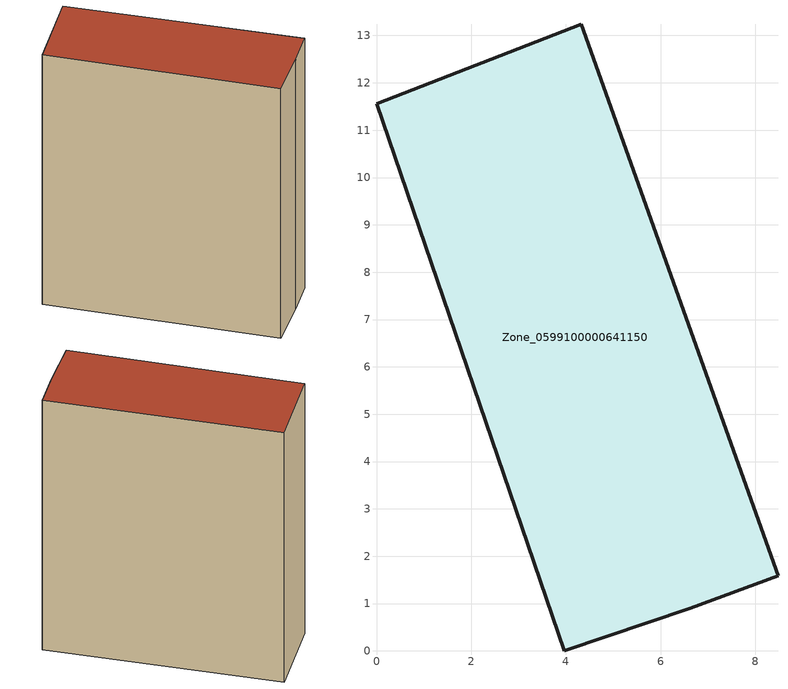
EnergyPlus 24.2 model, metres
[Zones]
Zone_0599100000641150
 floor ground (C_G): 0,11.56 4.32,13.24 8.48,1.59 6.63,0.9 3.97,0 z2.81
 wall outside (C_F): 4.32,13.24 0,11.56 3.97,0 6.63,0.9 8.48,1.59 4.32,13.24 z2.81:17.44
 roof outside (C_R): 8.48,1.59 4.32,13.24 0,11.56 3.97,0 6.63,0.9 z17.44
[BUILDING]
Pand.0599100000641150: North Axis=0; Terrain=City; Loads Convergence Tolerance Value=0.04; Temperature Convergence Tolerance Value=0.4; Solar Distribution=FullExterior; Maximum Number of Warmup Days=25; Minimum Number of Warmup Days=1
[Site:Location]
Rotterdam.The.Hague.AP_ZH_NLD Design_Conditions: Latitude=51.96; Longitude=4.45; Time Zone=1; Elevation=-4.5
[SITE:GROUNDTEMPERATURE:BUILDINGSURFACE]
18, 18, 18, 18, 18, 18, 18, 18, 18, 18, 18, 18
[MATERIAL] Thermal Absorptance=0.9; Solar Absorptance=0.7; Visible Absorptance=0.7
Name | Roughness | Thickness | Conductivity | Density | Specific Heat
G.TI.1946 | MediumSmooth | 0.15 | 1 | 540 | 1210
F.TI.1946 | Rough | 0.3 | 0.857143 | 1920 | 840
R.TI.1946 | MediumRough | 0.2 | 0.1 | 1500 | 1000
[CONSTRUCTION]
C_G: G.TI.1946
C_F: F.TI.1946
C_R: R.TI.1946
[ZONE]
Zone_0599100000641150: Type=1; Multiplier=1; Ceiling Height=Autocalculate; Volume=Autocalculate; Floor Area=autocalculate; Part of Total Floor Area=Yes
[ZONEINFILTRATION:DESIGNFLOWRATE]
Infil_Zone_0599100000641150: Zone or ZoneList or Space or SpaceList=Zone_0599100000641150; Schedule=AlwaysOn; Design Flow Rate Calculation Method=Flow/Area; Flow Rate per Floor Area=0.003; Constant Term Coefficient=1; Temperature Term Coefficient=0; Velocity Term Coefficient=0; Velocity Squared Term Coefficient=0
[HVACTEMPLATE:ZONE:IDEALLOADSAIRSYSTEM]
Zone_0599100000641150: Maximum Heating Supply Air Temperature=50; Minimum Cooling Supply Air Temperature=13; Maximum Heating Supply Air Humidity Ratio=0.0156; Minimum Cooling Supply Air Humidity Ratio=0.0077; Heating Limit=NoLimit; Cooling Limit=NoLimit; Dehumidification Control Type=ConstantSensibleHeatRatio; Cooling Sensible Heat Ratio=0.7; Dehumidification Setpoint=60; Humidification Control Type=None; Humidification Setpoint=30; Outdoor Air Method=None; Outdoor Air Flow Rate per Person=0.00944; Outdoor Air Flow Rate per Zone Floor Area=0; Outdoor Air Flow Rate per Zone=0; Demand Controlled Ventilation Type=None; Outdoor Air Economizer Type=NoEconomizer; Heat Recovery Type=None; Sensible Heat Recovery Effectiveness=0.7; Latent Heat Recovery Effectiveness=0.65
[ZONECONTROL:THERMOSTAT]
ThermostatControl_Zone_0599100000641150: Zone or ZoneList=Zone_0599100000641150; Control Type Schedule=DualSetpointControlType; Control 1=Thermostat_Zone_0599100000641150; Temperature Difference Between Cutout And Setpoint=0
[THERMOSTATSETPOINT:DUALSETPOINT]
Thermostat_Zone_0599100000641150: Heating Setpoint Temperature Schedule=HeatingSetpoint_Zone_0599100000641150; Cooling Setpoint Temperature Schedule=CoolingSetpoint_Zone_0599100000641150
[SCHEDULE:COMPACT]
HeatingSetpoint_Zone_0599100000641150: Through: 12/31, For: AllDays, Until: 24:00, 21
CoolingSetpoint_Zone_0599100000641150: Through: 12/31, For: AllDays, Until: 24:00, 24
DualSetpointControlType: Through: 12/31, For: AllDays, Until: 24:00, 4
AlwaysOn: Through: 12/31, For: AllDays, Until: 24:00, 1
